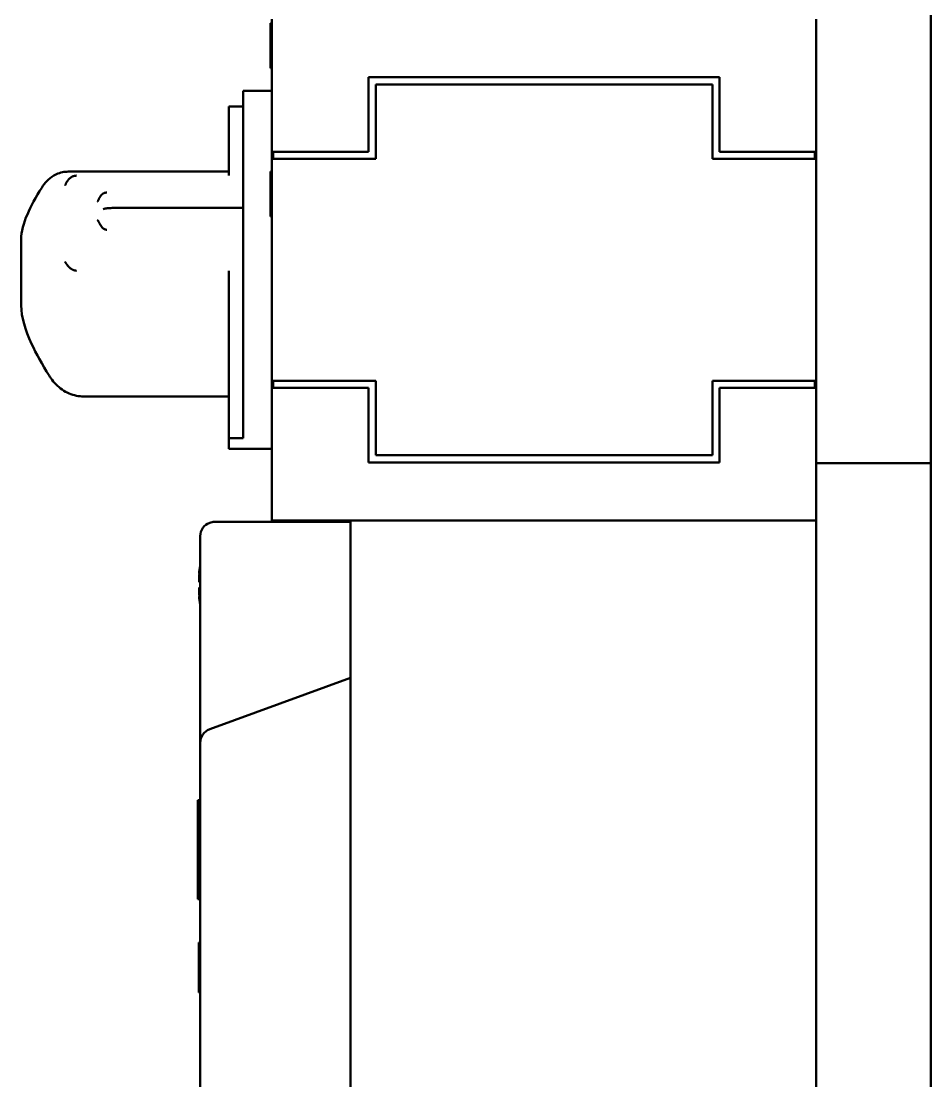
# Model space of a CAD drawing. Extents: x -3873 to 164127, y 7129 to 96529.
# Drawn here: x 50238.2 to 50301.7, y 61283.2 to 61357.2 of the extents above; entities that cross this region are included whole.
import ezdxf

# ---------------------------------------------------------------- set-up
doc = ezdxf.new("R2010")
doc.units = 0
doc.layers.add('LAYOUT Kromeka', color=1, linetype='CONTINUOUS', lineweight=5)
doc.layers.add('Visible (ISO)', color=7, linetype='CONTINUOUS', lineweight=50)

# ---------------------------------------------------------------- blocks, each defined once
blk = doc.blocks.new('KD43-180-CCW Feet Cutter & Unloader')
at = {"layer": 'Visible (ISO)', "color": 1}
for p, q in [((1745.799, 870), (1745.799, 806)), ((1753.799, 870), (1753.799, 806)), ((1786.299, 870), (1786.299, 804)), ((1796.799, 820.462), (1796.799, 860.038)), ((1796.799, 836.966), (1796.899, 836.966)), ((1796.899, 835.566), (1796.899, 836.966)), ((1796.799, 835.566), (1796.899, 835.566)), ((1796.799, 835.523), (1796.899, 835.523)), ((1796.799, 835.391), (1796.899, 835.391)), ((1796.899, 835.523), (1796.899, 835.566)), ((1796.899, 835.391), (1796.899, 835.523)), ((1796.899, 835.216), (1796.899, 835.391)), ((1796.799, 835.216), (1796.899, 835.216)), ((1796.799, 834.954), (1796.899, 834.954)), ((1796.799, 834.648), (1796.899, 834.648)), ((1796.899, 834.954), (1796.899, 835.216)), ((1796.899, 834.648), (1796.899, 834.954)), ((1796.899, 834.385), (1796.899, 834.648)), ((1796.799, 834.385), (1796.899, 834.385)), ((1796.799, 834.079), (1796.899, 834.079)), ((1796.899, 834.079), (1796.899, 834.385)), ((1796.899, 833.816), (1796.899, 834.079)), ((1796.799, 833.816), (1796.899, 833.816)), ((1796.799, 833.641), (1796.899, 833.641)), ((1796.799, 833.51), (1796.899, 833.51)), ((1796.799, 833.466), (1796.899, 833.466)), ((1796.899, 833.641), (1796.899, 833.816)), ((1796.899, 833.51), (1796.899, 833.641)), ((1796.899, 833.466), (1796.899, 833.51)), ((1796.799, 830.444), (1796.967, 830.444)), ((1796.799, 830.351), (1796.967, 830.351)), ((1796.967, 830.351), (1796.967, 830.444)), ((1796.967, 830.351), (1796.967, 826.998)), ((1796.799, 826.998), (1796.967, 826.998)), ((1796.967, 826.998), (1796.967, 823.637)), ((1796.967, 823.637), (1796.799, 823.637)), ((1796.799, 823.537), (1796.967, 823.537)), ((1796.967, 823.537), (1796.967, 823.637)), ((1796.799, 819.791), (1796.799, 820.462)), ((1796.799, 819.522), (1796.799, 819.791)), ((1796.799, 813.884), (1796.799, 819.522)), ((1796.141, 818.582), (1786.299, 815)), ((1796.799, 813.884), (1796.799, 805.1)), ((1796.853, 809.31), (1796.883, 809.31)), ((1796.819, 808.692), (1796.849, 808.692)), ((1796.819, 808.308), (1796.849, 808.308)), ((1796.853, 807.69), (1796.883, 807.69)), ((1745.799, 800), (1745.799, 806)), ((1753.799, 806), (1753.799, 800)), ((1753.799, 804), (1786.299, 804)), ((1786.299, 804.1), (1795.799, 804.1)), ((1791.799, 804), (1786.299, 804)), ((1791.799, 804), (1791.799, 794.75)), ((1745.799, 800), (1745.799, 650.176)), ((1745.799, 800), (1753.799, 800)), ((1753.799, 800), (1753.799, 794.75)), ((1785.049, 799.95), (1760.549, 799.95)), ((1760.549, 799.95), (1760.549, 794.75)), ((1785.049, 794.75), (1785.049, 799.95)), ((1761.049, 799.45), (1784.549, 799.45)), ((1761.049, 794.25), (1761.049, 799.45)), ((1784.549, 799.45), (1784.549, 794.25)), ((1794.799, 799), (1791.799, 799)), ((1794.799, 798.258), (1794.799, 799)), ((1793.799, 798.258), (1794.799, 798.258)), ((1793.799, 774), (1793.799, 798.258)), ((1794.799, 786.669), (1794.799, 798.258)), ((1760.549, 794.75), (1753.799, 794.75)), ((1753.799, 794.75), (1753.799, 794.25)), ((1753.899, 794.25), (1753.899, 794.75)), ((1791.799, 794.75), (1785.049, 794.75)), ((1791.699, 794.75), (1791.699, 794.25)), ((1791.799, 794.25), (1791.799, 794.75)), ((1794.799, 795.339), (1804.929, 795.339)), ((1804.929, 795.339), (1804.929, 795.339)), ((1753.799, 794.25), (1761.049, 794.25)), ((1753.799, 794.25), (1753.799, 778.75)), ((1784.549, 794.25), (1791.799, 794.25)), ((1791.799, 794.25), (1791.799, 778.75)), ((1809.299, 788.985), (1809.299, 784.379)), ((1794.799, 786.559), (1794.799, 786.669)), ((1809.299, 784.379), (1809.299, 784.379)), ((1791.799, 782.775), (1791.899, 782.775)), ((1791.799, 782.736), (1791.899, 782.736)), ((1791.799, 782.657), (1791.899, 782.657)), ((1791.799, 782.578), (1791.899, 782.578)), ((1791.799, 782.46), (1791.899, 782.46)), ((1791.799, 782.303), (1791.899, 782.303)), ((1791.799, 782.145), (1791.899, 782.145)), ((1791.899, 782.775), (1791.899, 782.736)), ((1791.899, 782.736), (1791.899, 782.657)), ((1791.899, 782.657), (1791.899, 782.578)), ((1791.899, 782.578), (1791.899, 782.46)), ((1791.899, 782.46), (1791.899, 782.303)), ((1791.899, 782.303), (1791.899, 782.145)), ((1791.899, 782.145), (1791.899, 781.948)), ((1793.799, 782.181), (1802.959, 782.181)), ((1791.799, 781.948), (1791.899, 781.948)), ((1791.799, 781.712), (1791.899, 781.712)), ((1791.799, 781.358), (1791.899, 781.358)), ((1791.899, 781.948), (1791.899, 781.712)), ((1791.899, 781.712), (1791.899, 781.358)), ((1791.899, 781.358), (1791.899, 781.043)), ((1791.799, 781.043), (1791.899, 781.043)), ((1791.799, 780.688), (1791.899, 780.688)), ((1791.899, 781.043), (1791.899, 780.688)), ((1791.899, 780.688), (1791.899, 780.452)), ((1791.799, 780.452), (1791.899, 780.452)), ((1791.799, 780.255), (1791.899, 780.255)), ((1791.799, 780.098), (1791.899, 780.098)), ((1791.799, 779.94), (1791.899, 779.94)), ((1791.899, 780.452), (1791.899, 780.255)), ((1791.899, 780.255), (1791.899, 780.098)), ((1791.899, 780.098), (1791.899, 779.94)), ((1791.899, 779.94), (1791.899, 779.822)), ((1794.799, 779.923), (1794.799, 779.878)), ((1794.799, 775.095), (1794.799, 779.878)), ((1791.799, 779.822), (1791.899, 779.822)), ((1791.799, 779.743), (1791.899, 779.743)), ((1791.799, 779.664), (1791.899, 779.664)), ((1791.799, 779.625), (1791.899, 779.625)), ((1791.899, 779.822), (1791.899, 779.743)), ((1791.899, 779.743), (1791.899, 779.664)), ((1791.899, 779.664), (1791.899, 779.625)), ((1806.031, 779.643), (1794.799, 779.643)), ((1806.031, 779.643), (1806.031, 779.643)), ((1753.799, 778.75), (1753.799, 778.25)), ((1761.049, 778.75), (1753.799, 778.75)), ((1753.899, 778.25), (1753.899, 778.75)), ((1761.049, 773.55), (1761.049, 778.75)), ((1784.549, 778.75), (1784.549, 773.55)), ((1791.799, 778.75), (1784.549, 778.75)), ((1791.699, 778.75), (1791.699, 778.25)), ((1791.799, 778.25), (1791.799, 778.75)), ((1753.799, 778.25), (1753.799, 769)), ((1753.799, 778.25), (1760.549, 778.25)), ((1760.549, 778.25), (1760.549, 773.05)), ((1785.049, 778.25), (1791.799, 778.25)), ((1785.049, 773.05), (1785.049, 778.25)), ((1791.799, 769), (1791.799, 778.25)), ((1793.799, 775.095), (1794.799, 775.095)), ((1793.799, 774), (1791.799, 774)), ((1784.549, 773.55), (1761.049, 773.55)), ((1760.549, 773.05), (1785.049, 773.05)), ((1791.899, 772.424), (1791.799, 772.424)), ((1791.899, 769.274), (1791.899, 772.424)), ((1791.799, 769.274), (1791.899, 769.274))]:
    blk.add_line(p, q, dxfattribs=at)
for centre, radius, start, end in [((1795.799, 819.522), 1, 289.99999, 359.99999), ((1792.699, 808.943), 4.2, 5.0079, 12.52575), ((1792.699, 808.057), 4.2, 347.47425, 354.9921), ((1795.799, 805.1), 1, 290, 0), ((1795.799, 805.1), 1, 270, 290)]:
    blk.add_arc(centre, radius, start, end, dxfattribs=at)
for centre, major_axis, ratio, start_param, end_param in [((1806.504, 793.357), (0.848, 0.529), 0.559133, 6.282923, 6.283358), ((1807.023, 781.299), (0.845, -0.535), 0.675557, 6.282864, 6.283403)]:
    blk.add_ellipse(centre, major_axis=major_axis, ratio=ratio, start_param=start_param, end_param=end_param, dxfattribs=at)
for points, knots in [([(1796.799, 809.724), (1796.799, 809.724), (1796.8, 809.724), (1796.803, 809.721), (1796.806, 809.714), (1796.814, 809.691), (1796.819, 809.674), (1796.827, 809.64), (1796.83, 809.625), (1796.835, 809.603), (1796.836, 809.597), (1796.837, 809.591)], [-0.05243546, -0.05243546, -0.05243546, -0.05243546, -0.05168514, -0.05168514, -0.0440871, -0.0440871, -0.03582331, -0.03582331, -0.03042134, -0.03042134, -0.02841093, -0.02841093, -0.02841093, -0.02841093]), ([(1796.837, 809.392), (1796.835, 809.4), (1796.834, 809.408), (1796.828, 809.433), (1796.825, 809.451), (1796.817, 809.494), (1796.812, 809.52), (1796.805, 809.57), (1796.802, 809.593), (1796.799, 809.614)], [-0.09992668, -0.09992668, -0.09992668, -0.09992668, -0.0968478, -0.0968478, -0.09099202, -0.09099202, -0.08309046, -0.08309046, -0.07589847, -0.07589847, -0.07589847, -0.07589847]), ([(1796.883, 809.31), (1796.883, 809.31), (1796.883, 809.31), (1796.883, 809.311), (1796.883, 809.312), (1796.883, 809.313), (1796.882, 809.315), (1796.882, 809.317), (1796.882, 809.319), (1796.881, 809.321), (1796.881, 809.324), (1796.881, 809.327), (1796.88, 809.33), (1796.88, 809.333), (1796.879, 809.337), (1796.879, 809.341), (1796.878, 809.345), (1796.877, 809.35), (1796.877, 809.355), (1796.876, 809.359), (1796.875, 809.365), (1796.874, 809.37), (1796.874, 809.376), (1796.873, 809.382), (1796.872, 809.388), (1796.871, 809.394), (1796.87, 809.401), (1796.869, 809.408), (1796.867, 809.415), (1796.866, 809.422), (1796.865, 809.43), (1796.864, 809.437), (1796.863, 809.445), (1796.861, 809.453), (1796.86, 809.461), (1796.859, 809.47), (1796.857, 809.478), (1796.854, 809.495), (1796.851, 809.513), (1796.848, 809.532), (1796.846, 809.542), (1796.844, 809.551), (1796.843, 809.561), (1796.841, 809.571), (1796.839, 809.581), (1796.837, 809.591)], [0.5234024, 0.5234024, 0.5234024, 0.5234024, 0.5560779, 0.5560779, 0.5560779, 0.5889081, 0.5889081, 0.5889081, 0.6217938, 0.6217938, 0.6217938, 0.6546306, 0.6546306, 0.6546306, 0.6873191, 0.6873191, 0.6873191, 0.7199776, 0.7199776, 0.7199776, 0.7527965, 0.7527965, 0.7527965, 0.7856815, 0.7856815, 0.7856815, 0.8185293, 0.8185293, 0.8185293, 0.8512394, 0.8512394, 0.8512394, 0.8838372, 0.8838372, 0.8838372, 0.9164609, 0.9164609, 0.9164609, 0.9816438, 0.9816438, 0.9816438, 1.0142252, 1.0142252, 1.0142252, 1.0468052, 1.0468052, 1.0468052, 1.0468052]), ([(1796.837, 809.392), (1796.839, 809.384), (1796.841, 809.375), (1796.843, 809.367), (1796.844, 809.358), (1796.846, 809.349), (1796.848, 809.34), (1796.851, 809.321), (1796.854, 809.302), (1796.857, 809.282), (1796.859, 809.272), (1796.86, 809.262), (1796.861, 809.252), (1796.863, 809.242), (1796.864, 809.232), (1796.865, 809.221), (1796.866, 809.211), (1796.867, 809.2), (1796.869, 809.189), (1796.87, 809.179), (1796.871, 809.168), (1796.872, 809.157), (1796.876, 809.113), (1796.878, 809.069), (1796.88, 809.027), (1796.881, 809.016), (1796.881, 809.006), (1796.881, 808.995), (1796.882, 808.985), (1796.882, 808.974), (1796.882, 808.964), (1796.883, 808.954), (1796.883, 808.944), (1796.883, 808.934), (1796.883, 808.924), (1796.883, 808.914), (1796.883, 808.905), (1796.883, 808.896), (1796.883, 808.886), (1796.883, 808.877), (1796.883, 808.868), (1796.883, 808.86), (1796.882, 808.851), (1796.882, 808.842), (1796.882, 808.834), (1796.881, 808.826), (1796.881, 808.818), (1796.881, 808.811), (1796.88, 808.803), (1796.88, 808.796), (1796.879, 808.789), (1796.879, 808.782), (1796.878, 808.776), (1796.877, 808.769), (1796.877, 808.763), (1796.876, 808.757), (1796.875, 808.751), (1796.874, 808.746), (1796.874, 808.741), (1796.873, 808.736), (1796.872, 808.731), (1796.871, 808.727), (1796.87, 808.723), (1796.869, 808.719), (1796.867, 808.715), (1796.866, 808.712), (1796.865, 808.709), (1796.864, 808.706), (1796.863, 808.703), (1796.861, 808.701), (1796.86, 808.699), (1796.859, 808.697), (1796.857, 808.696), (1796.854, 808.693), (1796.851, 808.692), (1796.848, 808.692), (1796.846, 808.693), (1796.844, 808.693), (1796.843, 808.695), (1796.841, 808.696), (1796.839, 808.697), (1796.837, 808.699)], [0, 0, 0, 0, 0.03258, 0.03258, 0.03258, 0.065161, 0.065161, 0.065161, 0.130344, 0.130344, 0.130344, 0.162968, 0.162968, 0.162968, 0.195566, 0.195566, 0.195566, 0.228281, 0.228281, 0.228281, 0.261131, 0.261131, 0.261131, 0.392179, 0.392179, 0.392179, 0.425018, 0.425018, 0.425018, 0.457904, 0.457904, 0.457904, 0.490731, 0.490731, 0.490731, 0.523402, 0.523402, 0.523402, 0.556078, 0.556078, 0.556078, 0.588908, 0.588908, 0.588908, 0.621794, 0.621794, 0.621794, 0.654631, 0.654631, 0.654631, 0.687319, 0.687319, 0.687319, 0.719978, 0.719978, 0.719978, 0.752796, 0.752796, 0.752796, 0.785681, 0.785681, 0.785681, 0.818529, 0.818529, 0.818529, 0.851239, 0.851239, 0.851239, 0.883837, 0.883837, 0.883837, 0.916461, 0.916461, 0.916461, 0.981644, 0.981644, 0.981644, 1.014225, 1.014225, 1.014225, 1.046805, 1.046805, 1.046805, 1.046805]), ([(1796.799, 808.61), (1796.799, 808.612), (1796.8, 808.614), (1796.803, 808.637), (1796.806, 808.655), (1796.814, 808.684), (1796.819, 808.694), (1796.827, 808.702), (1796.83, 808.703), (1796.835, 808.701), (1796.836, 808.7), (1796.837, 808.699)], [-0.05243546, -0.05243546, -0.05243546, -0.05243546, -0.05168514, -0.05168514, -0.0440871, -0.0440871, -0.03582331, -0.03582331, -0.03042134, -0.03042134, -0.02841093, -0.02841093, -0.02841093, -0.02841093]), ([(1796.837, 808.301), (1796.835, 808.299), (1796.834, 808.298), (1796.828, 808.297), (1796.825, 808.3), (1796.817, 808.311), (1796.812, 808.323), (1796.805, 808.352), (1796.802, 808.37), (1796.799, 808.39)], [-0.09992668, -0.09992668, -0.09992668, -0.09992668, -0.0968478, -0.0968478, -0.09099202, -0.09099202, -0.08309046, -0.08309046, -0.07589847, -0.07589847, -0.07589847, -0.07589847]), ([(1796.837, 808.301), (1796.839, 808.303), (1796.841, 808.304), (1796.843, 808.305), (1796.844, 808.307), (1796.846, 808.307), (1796.848, 808.308), (1796.851, 808.308), (1796.854, 808.307), (1796.857, 808.304), (1796.859, 808.303), (1796.86, 808.301), (1796.861, 808.299), (1796.863, 808.297), (1796.864, 808.294), (1796.865, 808.291), (1796.866, 808.288), (1796.867, 808.285), (1796.869, 808.281), (1796.87, 808.277), (1796.871, 808.273), (1796.872, 808.269), (1796.876, 808.25), (1796.878, 808.226), (1796.88, 808.197), (1796.881, 808.189), (1796.881, 808.182), (1796.881, 808.174), (1796.882, 808.166), (1796.882, 808.158), (1796.882, 808.149), (1796.883, 808.14), (1796.883, 808.132), (1796.883, 808.123), (1796.883, 808.114), (1796.883, 808.104), (1796.883, 808.095), (1796.883, 808.086), (1796.883, 808.076), (1796.883, 808.066), (1796.883, 808.056), (1796.883, 808.046), (1796.882, 808.036), (1796.882, 808.026), (1796.882, 808.015), (1796.881, 808.005), (1796.881, 807.994), (1796.881, 807.984), (1796.88, 807.973), (1796.88, 807.962), (1796.879, 807.952), (1796.879, 807.941), (1796.878, 807.93), (1796.877, 807.919), (1796.877, 807.909), (1796.876, 807.898), (1796.875, 807.887), (1796.874, 807.876), (1796.874, 807.865), (1796.873, 807.854), (1796.872, 807.843), (1796.871, 807.832), (1796.87, 807.821), (1796.869, 807.811), (1796.867, 807.8), (1796.866, 807.789), (1796.865, 807.779), (1796.864, 807.768), (1796.863, 807.758), (1796.861, 807.748), (1796.86, 807.738), (1796.859, 807.728), (1796.857, 807.718), (1796.854, 807.698), (1796.851, 807.679), (1796.848, 807.66), (1796.846, 807.651), (1796.844, 807.642), (1796.843, 807.633), (1796.841, 807.625), (1796.839, 807.616), (1796.837, 807.608)], [0, 0, 0, 0, 0.03258, 0.03258, 0.03258, 0.065161, 0.065161, 0.065161, 0.130344, 0.130344, 0.130344, 0.162968, 0.162968, 0.162968, 0.195566, 0.195566, 0.195566, 0.228281, 0.228281, 0.228281, 0.261131, 0.261131, 0.261131, 0.392179, 0.392179, 0.392179, 0.425018, 0.425018, 0.425018, 0.457904, 0.457904, 0.457904, 0.490731, 0.490731, 0.490731, 0.523402, 0.523402, 0.523402, 0.556078, 0.556078, 0.556078, 0.588908, 0.588908, 0.588908, 0.621794, 0.621794, 0.621794, 0.654631, 0.654631, 0.654631, 0.687319, 0.687319, 0.687319, 0.719978, 0.719978, 0.719978, 0.752796, 0.752796, 0.752796, 0.785681, 0.785681, 0.785681, 0.818529, 0.818529, 0.818529, 0.851239, 0.851239, 0.851239, 0.883837, 0.883837, 0.883837, 0.916461, 0.916461, 0.916461, 0.981644, 0.981644, 0.981644, 1.014225, 1.014225, 1.014225, 1.046805, 1.046805, 1.046805, 1.046805]), ([(1796.799, 807.386), (1796.799, 807.388), (1796.8, 807.391), (1796.803, 807.416), (1796.806, 807.44), (1796.814, 807.492), (1796.819, 807.52), (1796.827, 807.562), (1796.83, 807.578), (1796.835, 807.598), (1796.836, 807.603), (1796.837, 807.608)], [-0.05243546, -0.05243546, -0.05243546, -0.05243546, -0.05168514, -0.05168514, -0.0440871, -0.0440871, -0.03582331, -0.03582331, -0.03042134, -0.03042134, -0.02841093, -0.02841093, -0.02841093, -0.02841093]), ([(1796.837, 807.409), (1796.835, 807.4), (1796.834, 807.39), (1796.828, 807.365), (1796.825, 807.349), (1796.817, 807.317), (1796.812, 807.302), (1796.805, 807.283), (1796.802, 807.277), (1796.799, 807.276)], [-0.09992668, -0.09992668, -0.09992668, -0.09992668, -0.0968478, -0.0968478, -0.09099202, -0.09099202, -0.08309046, -0.08309046, -0.07589847, -0.07589847, -0.07589847, -0.07589847]), ([(1796.837, 807.409), (1796.839, 807.419), (1796.841, 807.429), (1796.843, 807.439), (1796.844, 807.449), (1796.846, 807.458), (1796.848, 807.468), (1796.851, 807.487), (1796.854, 807.505), (1796.857, 807.522), (1796.859, 807.53), (1796.86, 807.539), (1796.861, 807.547), (1796.863, 807.555), (1796.864, 807.563), (1796.865, 807.57), (1796.866, 807.578), (1796.867, 807.585), (1796.869, 807.592), (1796.87, 807.599), (1796.871, 807.606), (1796.872, 807.612), (1796.876, 807.637), (1796.878, 807.657), (1796.88, 807.67), (1796.881, 807.673), (1796.881, 807.676), (1796.881, 807.679), (1796.882, 807.681), (1796.882, 807.683), (1796.882, 807.685), (1796.883, 807.687), (1796.883, 807.688), (1796.883, 807.689), (1796.883, 807.69), (1796.883, 807.69), (1796.883, 807.69), (1796.883, 807.69), (1796.883, 807.69), (1796.883, 807.69)], [0, 0, 0, 0, 0.0325801, 0.0325801, 0.0325801, 0.0651613, 0.0651613, 0.0651613, 0.1303445, 0.1303445, 0.1303445, 0.1629682, 0.1629682, 0.1629682, 0.1955657, 0.1955657, 0.1955657, 0.2282806, 0.2282806, 0.2282806, 0.2611307, 0.2611307, 0.2611307, 0.3921787, 0.3921787, 0.3921787, 0.4250181, 0.4250181, 0.4250181, 0.4579037, 0.4579037, 0.4579037, 0.4907311, 0.4907311, 0.4907311, 0.5234019, 0.5234019, 0.5234019, 0.5234024, 0.5234024, 0.5234024, 0.5234024]), ([(1805.439, 795.289), (1805.789, 795.22), (1806.133, 795.074), (1806.738, 794.659), (1807.009, 794.385), (1807.275, 794.007), (1807.315, 793.947), (1807.353, 793.886)], [0, 0, 0, 0, 0.1353141, 0.1353141, 0.2689844, 0.2689844, 0.2931628, 0.2931628, 0.2931628, 0.2931628]), ([(1807.353, 793.886), (1807.833, 793.115), (1808.251, 792.362), (1809.019, 790.686), (1809.299, 789.799), (1809.299, 788.985)], [0, 0, 0, 0, 0.3259039, 0.3259039, 0.7797601, 0.7797601, 0.7797601, 0.7797601]), ([(1809.299, 784.379), (1809.299, 783.817), (1809.134, 783.248), (1808.625, 782.048), (1808.282, 781.42), (1807.868, 780.764)], [0, 0, 0, 0, 0.3336053, 0.3336053, 0.6427271, 0.6427271, 0.6427271, 0.6427271]), ([(1802.959, 782.181), (1803.07, 782.181), (1803.181, 782.188), (1803.391, 782.216), (1803.489, 782.236), (1803.576, 782.261), (1803.577, 782.262), (1803.578, 782.262)], [0, 0, 0, 0, 0.03346766, 0.03346766, 0.06663044, 0.06663044, 0.06693476, 0.06693476, 0.06693476, 0.06693476]), ([(1807.029, 779.922), (1806.781, 779.774), (1806.498, 779.679), (1806.152, 779.646), (1806.091, 779.643), (1806.031, 779.643)], [0, 0, 0, 0, 0.1093868, 0.1093868, 0.1324473, 0.1324473, 0.1324473, 0.1324473])]:
    blk.add_open_spline(points, degree=3, knots=knots, dxfattribs=at)
for points in [[(1804.929, 795.339), (1805.1, 795.339), (1805.271, 795.322), (1805.439, 795.289)], [(1807.868, 780.764), (1807.648, 780.417), (1807.363, 780.119), (1807.03, 779.922)]]:
    blk.add_open_spline(points, degree=3, dxfattribs=at)
for points, weights in [([(1805.439, 795.289), (1805.439, 795.289), (1805.439, 795.289), (1805.439, 795.289)], [0.927174232423, 0.927159681891, 0.927145134575, 0.927130590474]), ([(1805.444, 786.559), (1805.858, 786.559), (1806.086, 786.162), (1806.241, 785.937)], [1, 0.864178924856, 0.864178924856, 1]), ([(1803.962, 783.02), (1803.809, 783.264), (1803.692, 783.702), (1803.318, 783.702)], [1, 0.856339545922, 0.856339545922, 1]), ([(1803.318, 781.102), (1803.692, 781.102), (1803.809, 781.397), (1803.962, 781.739)], [1, 0.856339161725, 0.856339161725, 1]), ([(1806.241, 780.62), (1806.086, 780.242), (1805.858, 779.923), (1805.444, 779.923)], [1, 0.864177377731, 0.864177377731, 1]), ([(1807.029, 779.922), (1807.029, 779.922), (1807.029, 779.922), (1807.03, 779.922)], [0.862498681345, 0.862494666758, 0.862490654639, 0.862486644989])]:
    blk.add_rational_spline(points, weights, degree=3, dxfattribs=at)

msp = doc.modelspace()

# ---------------------------------------------------------------- block references
at = {"layer": 'LAYOUT Kromeka', "color": 6, "ltscale": 20, "rotation": 180}
msp.add_blockref('KD43-180-CCW Feet Cutter & Unloader', (52047.453, 62126.299), dxfattribs=at)

doc.saveas('drawing.dxf')
